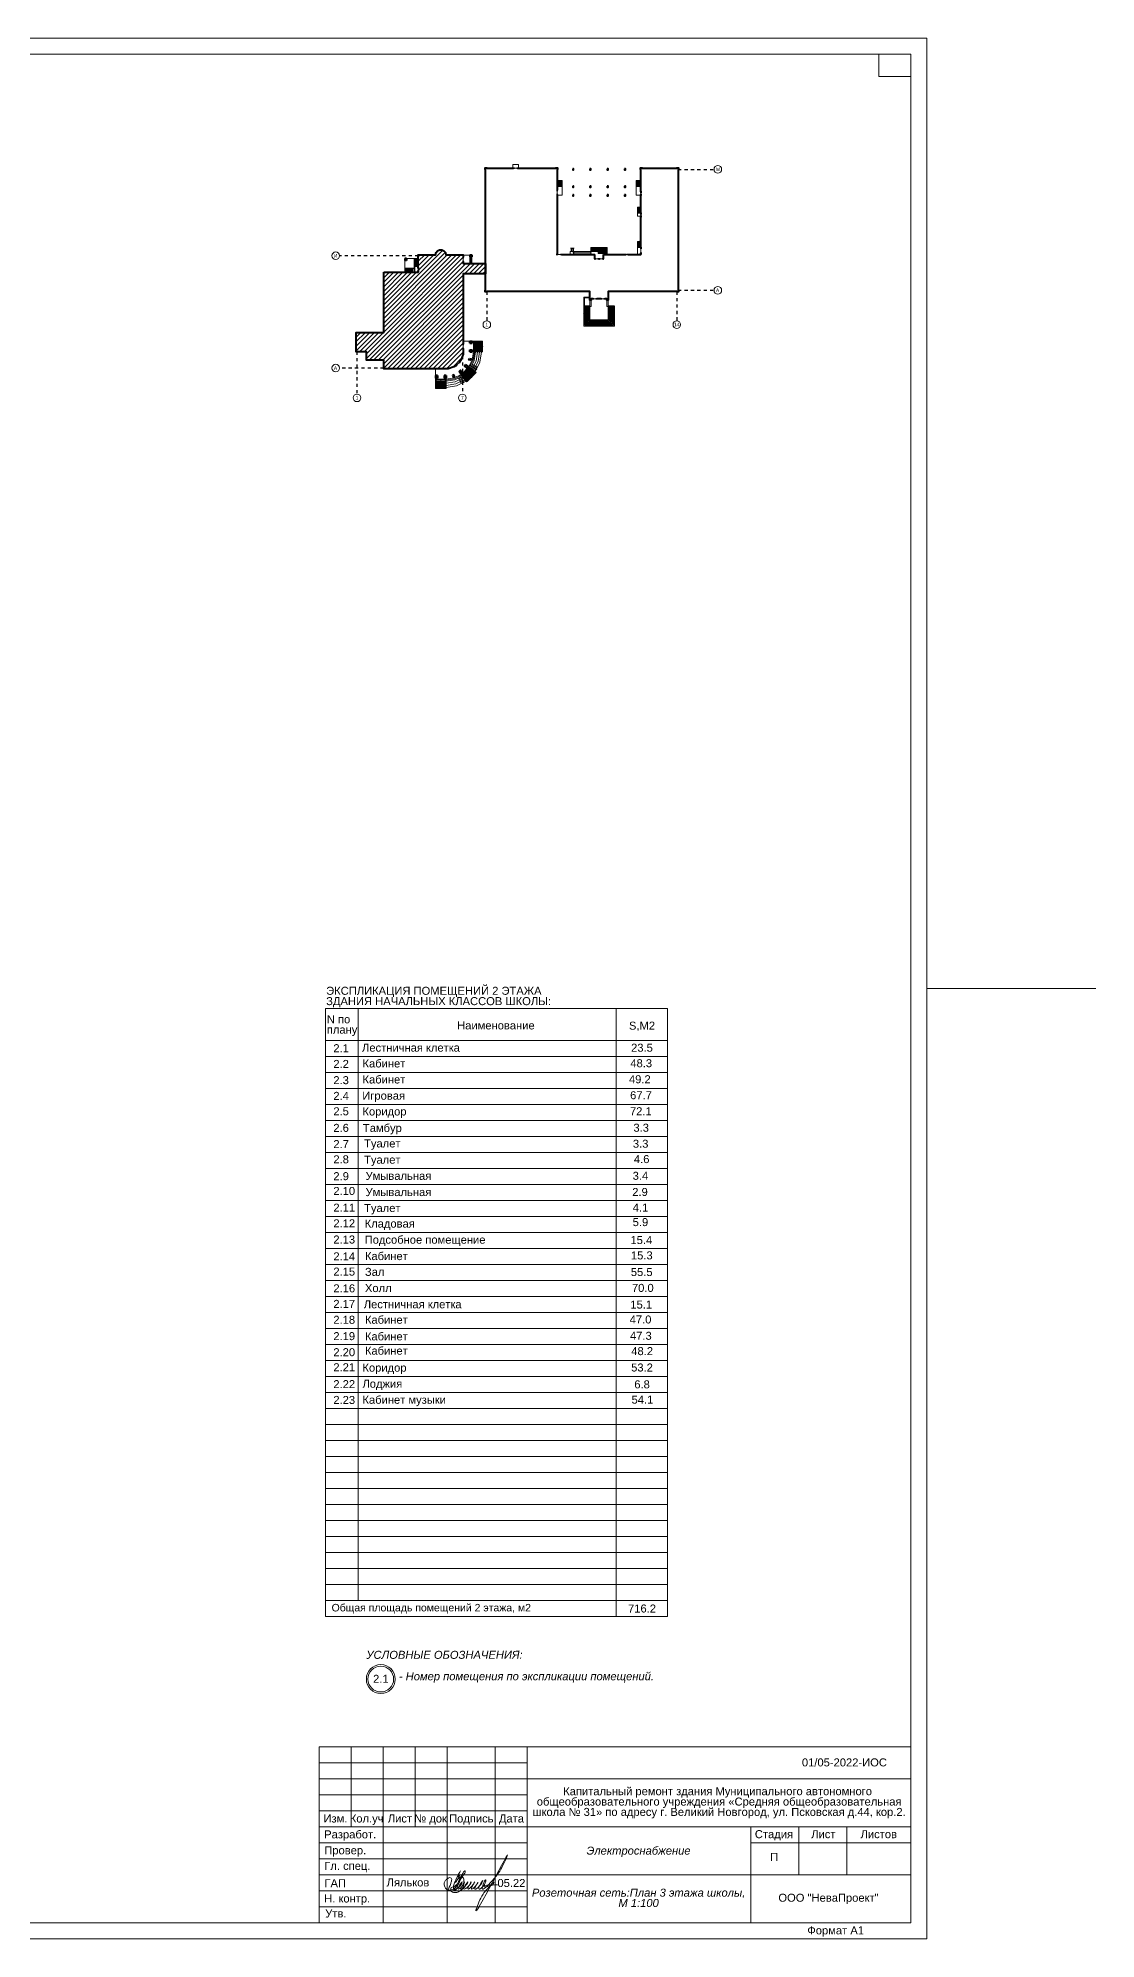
# Model space of a CAD drawing. Header units: metres. Extents: x -306 to 273, y -329 to 512.
# Drawn here: x -149 to -115.9, y 375.2 to 434.6 of the extents above; entities that cross this region are included whole.
import ezdxf
from ezdxf.enums import TextEntityAlignment as Align

# ---------------------------------------------------------------- set-up
doc = ezdxf.new("R2010")
doc.units = ezdxf.units.M
doc.header["$MEASUREMENT"] = 0
doc.linetypes.add('( Dashdot )', pattern=[1.001, 0.5, -0.25, 0.001, -0.25])
doc.linetypes.add('DGN Style 3', pattern=[9.681301, 6.915215, -2.766086])
doc.layers.add('Level 50', color=7, linetype='Continuous', lineweight=0)
doc.layers.add('Level 63', color=7, linetype='Continuous', lineweight=0)
doc.styles.add('Arial', font='ariali.ttf')
doc.styles.add('GOST 2.304', font='cs_gost2304.shx')
doc.styles.add('Style-Arial', font='arial.ttf')

# ---------------------------------------------------------------- blocks, each defined once
blk = doc.blocks.new('*U1662')
at = {"color": 7, "linetype": 'Continuous', "lineweight": 0}
blk.add_line((47.337, 0), (42.05, 0), dxfattribs=at)
at = {"color": 7, "linetype": 'Continuous', "lineweight": 0, "flags": 128}
blk.add_lwpolyline([(42.05, 29.7), (42.05, -29.7), (-42.05, -29.7), (-42.05, 29.7), (42.05, 29.7)], close=True, dxfattribs=at)
at = {"layer": 'Level 50', "color": 7, "linetype": 'Continuous', "lineweight": 13}
for p, q in [((41.55, 29.2), (-40.05, 29.2)), ((40.55, 29.2), (40.55, 28.5)), ((41.55, 29.2), (41.55, -29.2)), ((40.55, 28.5), (41.55, 28.5)), ((41.55, -29.2), (-41.25, -29.2))]:
    blk.add_line(p, q, dxfattribs=at)
at = {"layer": 'Level 63', "color": 7, "linetype": 'Continuous', "lineweight": 13}
for p, q in [((23.05, -23.7), (41.55, -23.7)), ((23.05, -23.7), (23.05, -29.2)), ((24.05, -23.7), (24.05, -26.2)), ((25.05, -23.7), (25.05, -29.2)), ((26.05, -23.7), (26.05, -26.2)), ((27.05, -23.7), (27.05, -29.2)), ((28.55, -23.7), (28.55, -29.2)), ((29.55, -23.7), (29.55, -29.2)), ((29.55, -24.7), (41.55, -24.7)), ((23.05, -25.7), (29.55, -25.7)), ((23.05, -26.2), (29.55, -26.2)), ((29.55, -26.2), (41.55, -26.2)), ((36.55, -26.7), (41.55, -26.7)), ((29.55, -27.7), (41.55, -27.7))]:
    blk.add_line(p, q, dxfattribs=at)
at = {"layer": 'Level 63', "color": 7, "linetype": 'Continuous', "lineweight": 0}
for p, q in [((23.05, -24.2), (29.55, -24.2)), ((23.05, -24.7), (29.55, -24.7)), ((23.05, -25.2), (29.55, -25.2)), ((23.05, -26.7), (29.55, -26.7)), ((23.05, -27.2), (29.55, -27.2)), ((23.05, -27.7), (29.55, -27.7)), ((23.05, -28.2), (29.55, -28.2)), ((23.05, -28.7), (29.55, -28.7))]:
    blk.add_line(p, q, dxfattribs=at)
at = {"layer": 'Level 63', "color": 7, "linetype": 'Continuous', "lineweight": 13, "flags": 128}
for points in [[(36.55, -26.2), (36.55, -29.2)], [(38.05, -26.2), (38.05, -27.7)], [(39.55, -26.2), (39.55, -27.7)]]:
    blk.add_lwpolyline(points, dxfattribs=at)
at = {"layer": 'Level 63', "color": 7, "linetype": 'Continuous', "lineweight": 0, "style": 'Style-Arial'}
for s, p in [('Изм.', (23.557, -25.935)), ('Кол.уч', (24.534, -25.935)), ('Лист', (25.573, -25.935)), ('№ док', (26.532, -25.935)), ('Подпись', (27.806, -25.935)), ('Дата', (29.061, -25.935)), ('Разработ.', (24.019, -26.431)), ('Стадия', (37.268, -26.425)), ('Лист', (38.813, -26.425)), ('Листов', (40.546, -26.425)), ('Провер.', (23.864, -26.929)), ('Гл. спец.', (23.931, -27.416)), ('ГАП', (23.551, -27.957)), ('Н. контр.', (23.925, -28.435)), ('ООО "НеваПроект"', (38.973, -28.411)), ('Утв.', (23.57, -28.902)), ('Формат А1', (39.197, -29.431))]:
    blk.add_text(s, height=0.25, dxfattribs=at).set_placement(p, align=Align.MIDDLE_CENTER)
blk = doc.blocks.new('*U1670')
at = {"color": 7, "linetype": 'Continuous', "lineweight": 13}
for radius in [0.452, 0.402]:
    blk.add_circle((0, 0), radius, dxfattribs=at)
at = {"color": 7, "linetype": 'Continuous', "lineweight": 13, "style": 'Style-Arial'}
blk.add_text('2.1', height=0.25, dxfattribs=at).set_placement((-0.242, 0.133), align=Align.TOP_LEFT)
blk = doc.blocks.new('*U1799')
at = {"color": 7, "linetype": 'Continuous', "lineweight": 0}
for p in [(-0.23, 0.11), (0.23, 0.11)]:
    blk.add_line(p, (0, -0.11), dxfattribs=at)
blk = doc.blocks.new('*U1800')
at = {"color": 7, "linetype": 'Continuous', "lineweight": 0}
for p in [(-0.23, 0.11), (0.23, 0.11)]:
    blk.add_line(p, (0, -0.11), dxfattribs=at)
blk = doc.blocks.new('*U1801')
at = {"color": 7, "linetype": 'Continuous', "lineweight": 0}
for p in [(-0.23, 0.11), (0.23, 0.11)]:
    blk.add_line(p, (0, -0.11), dxfattribs=at)
blk = doc.blocks.new('*U1802')
at = {"color": 7, "linetype": 'Continuous', "lineweight": 0}
for p in [(-0.23, 0.11), (0.23, 0.11)]:
    blk.add_line(p, (0, -0.11), dxfattribs=at)
blk = doc.blocks.new('*U1803')
at = {"color": 7, "linetype": 'Continuous', "lineweight": 0}
for p in [(-0.23, 0.11), (0.23, 0.11)]:
    blk.add_line(p, (0, -0.11), dxfattribs=at)
blk = doc.blocks.new('*U1804')
at = {"color": 7, "linetype": 'Continuous', "lineweight": 0}
for p in [(-0.23, 0.11), (0.23, 0.11)]:
    blk.add_line(p, (0, -0.11), dxfattribs=at)
blk = doc.blocks.new('*U1805')
at = {"color": 7, "linetype": 'Continuous', "lineweight": 0}
for p in [(-0.23, 0.11), (0.23, 0.11)]:
    blk.add_line(p, (0, -0.11), dxfattribs=at)
blk = doc.blocks.new('*U1806')
at = {"color": 7, "linetype": 'Continuous', "lineweight": 0}
for p in [(-0.23, 0.11), (0.23, 0.11)]:
    blk.add_line(p, (0, -0.11), dxfattribs=at)
blk = doc.blocks.new('*U1807')
at = {"color": 7, "linetype": 'Continuous', "lineweight": 0}
for p in [(-0.23, 0.11), (0.23, 0.11)]:
    blk.add_line(p, (0, -0.11), dxfattribs=at)
blk = doc.blocks.new('*U1808')
at = {"color": 7, "linetype": 'Continuous', "lineweight": 0}
for p in [(-0.23, 0.11), (0.23, 0.11)]:
    blk.add_line(p, (0, -0.11), dxfattribs=at)
blk = doc.blocks.new('*U1809')
at = {"color": 7, "linetype": 'Continuous', "lineweight": 0}
for p in [(-0.23, 0.11), (0.23, 0.11)]:
    blk.add_line(p, (0, -0.11), dxfattribs=at)
blk = doc.blocks.new('*U1810')
at = {"color": 7, "linetype": 'Continuous', "lineweight": 0}
for p in [(-0.23, 0.11), (0.23, 0.11)]:
    blk.add_line(p, (0, -0.11), dxfattribs=at)
blk = doc.blocks.new('*U1811')
at = {"color": 7, "linetype": 'Continuous', "lineweight": 0}
for p in [(-0.23, 0.11), (0.23, 0.11)]:
    blk.add_line(p, (0, -0.11), dxfattribs=at)
blk = doc.blocks.new('*U1812')
at = {"color": 7, "linetype": 'Continuous', "lineweight": 0}
for p in [(-0.23, 0.11), (0.23, 0.11)]:
    blk.add_line(p, (0, -0.11), dxfattribs=at)
blk = doc.blocks.new('*U1813')
at = {"color": 7, "linetype": 'Continuous', "lineweight": 0}
for p in [(-0.23, 0.11), (0.23, 0.11)]:
    blk.add_line(p, (0, -0.11), dxfattribs=at)
blk = doc.blocks.new('*U1814')
at = {"color": 7, "linetype": 'Continuous', "lineweight": 0}
for p in [(-0.23, 0.11), (0.23, 0.11)]:
    blk.add_line(p, (0, -0.11), dxfattribs=at)
blk = doc.blocks.new('*U1815')
at = {"color": 7, "linetype": 'Continuous', "lineweight": 0}
for p in [(-0.23, 0.11), (0.23, 0.11)]:
    blk.add_line(p, (0, -0.11), dxfattribs=at)
blk = doc.blocks.new('*U1816')
at = {"color": 7, "linetype": 'Continuous', "lineweight": 0}
for p in [(-0.23, 0.11), (0.23, 0.11)]:
    blk.add_line(p, (0, -0.11), dxfattribs=at)
blk = doc.blocks.new('*U1817')
at = {"color": 7, "linetype": 'Continuous', "lineweight": 40}
for p, q in [((-4.59, 40.2), (-4.59, 39.7)), ((-3.19, 40.2), (-3.19, 39.7)), ((10.31, 32.3), (10.81, 32.3)), ((10.31, 30.8), (10.81, 30.8)), ((39.41, 31.7), (39.91, 31.7)), ((39.41, 30.8), (39.91, 30.8)), ((39.41, 24.2), (39.91, 24.2)), ((39.41, 23.3), (39.91, 23.3)), ((-42.39, 8.5), (-42.39, 7.85)), ((-41.74, 8.5), (-42.39, 8.5)), ((-41.74, 7.85), (-42.39, 7.85)), ((-41.74, 8.5), (-41.74, 7.85)), ((-22.34, 9), (-21.84, 9)), ((-22.34, 7.5), (-21.84, 7.5)), ((-19.79, 9.8), (-19.79, 9.68)), ((-19.79, 9.8), (-19.14, 9.8)), ((-19.79, 9.68), (-19.79, 9.15)), ((-19.79, 9.15), (-19.14, 9.15)), ((-19.14, 9.8), (-19.14, 9.15)), ((10.61, 9.7), (10.61, 10.2)), ((12.01, 9.7), (12.01, 10.2)), ((23.61, 8.45), (23.61, 9.95)), ((23.61, 8.45), (23.71, 8.45)), ((23.71, 8.2), (23.71, 8.7)), ((25.01, 8.2), (25.01, 8.7)), ((25.01, 8.45), (25.21, 8.45)), ((25.21, 8.2), (25.21, 8.7)), ((26.51, 8.2), (26.51, 8.7)), ((26.51, 8.45), (26.61, 8.45)), ((26.61, 8.45), (26.61, 9.95)), ((34.37, 9.7), (34.37, 10.2)), ((35.26, 9.7), (35.26, 10.2)), ((39.41, 12.2), (39.91, 12.2)), ((39.41, 10.35), (39.91, 10.35)), ((-37.94, 5.3), (-37.44, 5.3)), ((-37.94, 4.3), (-37.44, 4.3)), ((23.06, -5.7), (23.06, -5.2)), ((24.36, -5.7), (24.36, -5.2)), ((25.86, -5.7), (25.86, -5.2)), ((27.16, -5.7), (27.16, -5.2)), ((-22.35, -22.75), (-21.85, -22.75)), ((-22.34, -21.25), (-21.84, -21.25)), ((-19.84, -20.18), (-18.94, -20.18)), ((-19.84, -20.83), (-19.84, -20.18)), ((-19.84, -20.83), (-18.94, -20.83)), ((-19.84, -23.18), (-18.94, -23.18)), ((-19.84, -23.83), (-19.84, -23.18)), ((-19.84, -23.83), (-18.94, -23.83)), ((-18.94, -20.83), (-18.94, -20.18)), ((-18.94, -23.83), (-18.94, -23.18)), ((-31.71, -32.05), (-31.71, -32.95)), ((-31.06, -32.05), (-31.71, -32.05)), ((-31.06, -32.95), (-31.71, -32.95)), ((-31.06, -32.05), (-31.06, -32.95)), ((-28.71, -32.05), (-28.71, -32.95)), ((-28.06, -32.05), (-28.71, -32.05)), ((-28.06, -32.95), (-28.71, -32.95)), ((-28.06, -32.05), (-28.06, -32.95)), ((-24.61, -28.34), (-24.26, -28.69)), ((-23.55, -27.28), (-23.2, -27.63))]:
    blk.add_line(p, q, dxfattribs=at)
at = {"color": 7, "linetype": 'Continuous', "lineweight": 0}
for p, q in [((12.26, 35.6), (10.56, 35.6)), ((12.26, 35.3), (10.56, 35.3)), ((12.26, 35), (10.56, 35)), ((12.26, 34.7), (10.56, 34.7)), ((12.26, 34.4), (10.56, 34.4)), ((12.26, 34.1), (10.56, 34.1)), ((12.26, 33.8), (10.56, 33.8)), ((12.26, 33.5), (10.56, 33.5)), ((11.41, 35.6), (11.41, 33.5)), ((12.26, 35.6), (12.26, 33.5)), ((12.26, 30.5), (12.26, 33.5)), ((39.66, 35.6), (37.96, 35.6)), ((37.96, 35.6), (37.96, 33.5)), ((39.66, 35.3), (37.96, 35.3)), ((39.66, 35), (37.96, 35)), ((39.66, 34.7), (37.96, 34.7)), ((39.66, 34.4), (37.96, 34.4)), ((39.66, 34.1), (37.96, 34.1)), ((39.66, 33.8), (37.96, 33.8)), ((37.96, 30.5), (37.96, 33.5)), ((37.96, 33.5), (39.66, 33.5)), ((38.81, 35.6), (38.81, 33.5)), ((10.56, 32.3), (10.56, 30.8)), ((39.66, 31.7), (39.66, 30.8)), ((39.66, 26.35), (38.46, 26.35)), ((38.46, 26.35), (38.46, 23.25)), ((39.66, 26.05), (38.46, 26.05)), ((39.66, 25.75), (38.46, 25.75)), ((39.66, 25.45), (38.46, 25.45)), ((39.66, 25.15), (38.46, 25.15)), ((39.66, 24.85), (38.46, 24.85)), ((39.66, 24.55), (38.46, 24.55)), ((39.66, 24.25), (38.46, 24.25)), ((39.66, 23.25), (38.46, 23.25)), ((39.06, 26.35), (39.06, 24.25)), ((39.66, 24.2), (39.66, 23.3)), ((38.46, 14.45), (38.46, 9.95)), ((39.66, 14.45), (38.46, 14.45)), ((39.66, 14.15), (38.46, 14.15)), ((39.66, 13.85), (38.46, 13.85)), ((39.66, 13.55), (38.46, 13.55)), ((39.66, 13.25), (38.46, 13.25)), ((39.06, 14.45), (39.06, 12.35)), ((-42.39, 7.85), (-42.39, 3.8)), ((-41.74, 8.5), (-39.14, 8.5)), ((-38.89, 8.5), (-37.69, 8.5)), ((-38.89, 8.2), (-37.69, 8.2)), ((-38.89, 7.9), (-37.69, 7.9)), ((-38.89, 7.6), (-37.69, 7.6)), ((-38.89, 7.3), (-37.69, 7.3)), ((-38.89, 7), (-37.69, 7)), ((-38.89, 6.7), (-37.69, 6.7)), ((-38.29, 8.5), (-38.29, 5.8)), ((-22.09, 7.5), (-22.09, 9)), ((-19.74, 9.15), (-19.74, 6.8)), ((-19.14, 7.97), (-19.74, 7.97)), ((-19.44, 9.15), (-19.44, 6.8)), ((-19.14, 9.15), (-19.14, 6.8)), ((10.61, 9.95), (12.01, 9.95)), ((15.81, 10.95), (15.81, 12.18)), ((22.26, 10.5), (16.26, 10.5)), ((22.26, 9.95), (22.26, 12.35)), ((22.26, 12.35), (27.96, 12.35)), ((22.26, 12.05), (27.96, 12.05)), ((22.26, 11.75), (27.96, 11.75)), ((22.26, 11.45), (27.96, 11.45)), ((22.26, 11.15), (27.96, 11.15)), ((23.71, 8.45), (25.01, 8.45)), ((24.81, 10.85), (27.96, 10.85)), ((24.81, 10.55), (27.96, 10.55)), ((24.81, 10.25), (27.96, 10.25)), ((25.21, 8.45), (26.51, 8.45)), ((25.74, 12.35), (25.74, 10.25)), ((27.96, 9.95), (27.96, 12.35)), ((34.37, 9.95), (35.26, 9.95)), ((39.66, 12.95), (38.46, 12.95)), ((39.66, 12.65), (38.46, 12.65)), ((39.66, 12.35), (38.46, 12.35)), ((39.66, 12.2), (39.66, 10.35)), ((-42.39, 5), (-42.39, 3.8)), ((-39.69, 4.4), (-42.39, 4.4)), ((-42.09, 5), (-42.09, 3.8)), ((-41.79, 5), (-41.79, 3.8)), ((-41.49, 5), (-41.49, 3.8)), ((-41.19, 5), (-41.19, 3.8)), ((-40.89, 5), (-40.89, 3.8)), ((-40.59, 5), (-40.59, 3.8)), ((-40.29, 5), (-40.29, 3.8)), ((-39.99, 5), (-39.99, 3.8)), ((-39.69, 5), (-39.69, 3.8)), ((-38.89, 6.4), (-37.69, 6.4)), ((-38.89, 6.1), (-37.69, 6.1)), ((-38.89, 5.8), (-37.69, 5.8)), ((-37.69, 5.3), (-37.69, 4.3)), ((19.82, -4.85), (19.82, -14.9)), ((19.82, -4.85), (21.96, -4.85)), ((20.07, -5.1), (21.96, -5.1)), ((20.07, -5.1), (20.07, -7.85)), ((21.96, -5.95), (21.96, -7.85)), ((22.36, -5.95), (22.36, -8.1)), ((23.06, -5.45), (24.36, -5.45)), ((24.56, -5.45), (25.66, -5.45)), ((25.86, -5.45), (27.16, -5.45)), ((27.86, -5.95), (27.86, -8.1)), ((28.26, -5.95), (28.26, -7.85)), ((19.82, -8.1), (22.36, -8.1)), ((19.82, -10.45), (21.92, -10.45)), ((20.07, -7.85), (21.96, -7.85)), ((21.92, -8.1), (21.92, -12.8)), ((21.92, -12.8), (28.32, -12.8)), ((25.12, -14.9), (25.12, -12.8)), ((27.86, -8.1), (30.42, -8.1)), ((28.26, -7.85), (30.41, -7.85)), ((28.32, -8.1), (28.32, -12.8)), ((30.42, -10.45), (28.32, -10.45)), ((30.42, -7.85), (30.42, -14.9)), ((19.82, -14.9), (30.42, -14.9)), ((-22.1, -22.75), (-22.09, -21.25)), ((-19.84, -20.18), (-22.09, -20.18)), ((-18.49, -20.43), (-18.49, -23.58)), ((-15.34, -22), (-18.49, -22)), ((-18.14, -20.43), (-18.14, -23.58)), ((-17.79, -20.43), (-17.79, -23.58)), ((-17.44, -20.43), (-17.44, -20.18)), ((-17.44, -20.43), (-17.44, -23.58)), ((-17.44, -23.83), (-17.44, -23.58)), ((-17.09, -20.43), (-17.09, -23.58)), ((-16.74, -20.43), (-16.74, -23.58)), ((-16.39, -20.43), (-16.39, -23.58)), ((-16.04, -20.43), (-16.04, -23.58)), ((-15.69, -20.43), (-15.69, -23.58)), ((-15.34, -20.43), (-15.34, -23.58)), ((-31.71, -32.05), (-31.71, -29.8)), ((-24.44, -28.51), (-23.38, -27.45)), ((-23.71, -32.94), (-22.76, -34.81)), ((-21.93, -34.41), (-23.4, -32.01)), ((-22.57, -31.56), (-20.33, -29.32)), ((-22.36, -31.85), (-20.04, -29.53)), ((-22.15, -32.14), (-19.75, -29.74)), ((-21.93, -32.44), (-22.13, -32.59)), ((-21.94, -32.42), (-19.47, -29.95)), ((-21.73, -32.71), (-19.18, -30.15)), ((-21.53, -33), (-18.89, -30.36)), ((-19.22, -32.67), (-21.45, -30.44)), ((-21.32, -33.28), (-18.61, -30.57)), ((-21.11, -33.57), (-18.32, -30.78)), ((-20.9, -33.86), (-18.03, -30.99)), ((-20.69, -34.14), (-17.75, -31.2)), ((-17.48, -29.96), (-19.88, -28.49)), ((-19.44, -29.96), (-19.3, -29.76)), ((-18.95, -28.18), (-17.08, -29.13)), ((-31.46, -34.45), (-31.71, -34.45)), ((-31.46, -33.4), (-28.31, -33.4)), ((-31.46, -33.75), (-28.31, -33.75)), ((-31.46, -34.1), (-28.31, -34.1)), ((-31.46, -34.45), (-28.31, -34.45)), ((-31.46, -34.8), (-28.31, -34.8)), ((-31.46, -35.15), (-28.31, -35.15)), ((-31.46, -35.5), (-28.31, -35.5)), ((-31.46, -35.85), (-28.31, -35.85)), ((-31.46, -36.2), (-28.31, -36.2)), ((-31.46, -36.55), (-28.31, -36.55)), ((-29.89, -36.55), (-29.89, -33.4)), ((-28.06, -34.45), (-28.31, -34.45))]:
    blk.add_line(p, q, dxfattribs=at)
at = {"color": 1, "linetype": '( Dashdot )', "ltscale": 0.09}
for p, q in [((52.56, 39.5), (65.05, 39.5)), ((-37.69, 9.5), (-65.05, 9.5)), ((-13.88, -2.95), (-13.88, -13.1)), ((52.12, -2.95), (52.12, -13.1)), ((52.56, -2.5), (65.05, -2.5)), ((-58.99, -23.8), (-58.99, -38.51)), ((-22.39, -25.32), (-22.39, -38.51)), ((-49.69, -29.5), (-65.05, -29.5))]:
    blk.add_line(p, q, dxfattribs=at)
at = {"color": 7, "linetype": 'Continuous', "lineweight": 40, "flags": 128}
for points in [[(23.06, -5.45), (22.36, -5.45), (22.36, -5.95), (21.96, -5.95), (21.96, -2.95), (-13.89, -2.95), (-13.89, -3.05), (-14.44, -3.05), (-14.44, -2.5), (-14.34, -2.5), (-14.34, 39.5), (-14.44, 39.5), (-14.44, 40.05), (-13.89, 40.05), (-13.89, 39.95), (-4.59, 39.95)], [(-3.19, 39.95), (10.11, 39.95), (10.11, 40.05), (10.66, 40.05), (10.66, 39.5), (10.56, 39.5), (10.56, 32.3)], [(39.66, 31.7), (39.66, 39.5), (39.56, 39.5), (39.56, 40.05), (40.11, 40.05), (40.11, 39.95), (52.11, 39.95), (52.11, 40.05), (52.66, 40.05), (52.66, 39.5), (52.56, 39.5), (52.56, -2.5), (52.66, -2.5), (52.66, -3.05), (52.11, -3.05), (52.11, -2.95), (28.26, -2.95), (28.26, -5.95), (27.86, -5.95), (27.86, -5.45), (27.16, -5.45)], [(10.56, 30.8), (10.56, 9.95), (10.61, 9.95)], [(39.66, 24.2), (39.66, 30.8)], [(39.66, 12.2), (39.66, 23.3)], [(-37.69, 5.3), (-37.69, 9.8), (-31.69, 9.8), (-31.51, 10.58), (-31.01, 11.21), (-30.29, 11.55), (-29.49, 11.55), (-28.77, 11.21), (-28.27, 10.58), (-28.09, 9.8), (-22.09, 9.8), (-22.09, 9)], [(-22.09, 7.5), (-22.09, 6.8), (-14.39, 6.8), (-14.39, 3.2), (-22.09, 3.2), (-22.09, -20.18), (-22.09, -21.25)], [(12.01, 9.95), (23.61, 9.95)], [(26.61, 9.95), (34.37, 9.95)], [(35.26, 9.95), (39.66, 9.95), (39.66, 10.35)], [(-24.44, -28.51), (-25.38, -29.12), (-27.28, -29.73), (-28.19, -29.8), (-49.69, -29.8), (-49.69, -26.8), (-55.69, -26.8), (-55.69, -23.8), (-59.29, -23.8), (-59.29, -17.2), (-49.69, -17.2), (-49.69, 3.8)], [(-49.69, 3.8), (-37.69, 3.8), (-37.69, 4.3)], [(25.86, -5.45), (24.36, -5.45)], [(-22.1, -22.75), (-22.1, -24.16), (-22.15, -24.61), (-22.77, -26.51), (-23.38, -27.45)]]:
    blk.add_lwpolyline(points, dxfattribs=at)
at = {"color": 7, "linetype": 'Continuous', "lineweight": 0, "flags": 128}
for points in [[(-4.89, 39.95), (-2.89, 39.95), (-2.89, 41.15), (-4.89, 41.15), (-4.89, 39.95)], [(-38.89, 3.8), (-38.89, 8.5), (-39.14, 8.5), (-39.14, 3.8), (-38.89, 3.8)], [(16.26, 10.95), (16.26, 10.05), (15.06, 10.05), (15.06, 10.95), (16.26, 10.95)], [(22.26, 10.95), (22.26, 10.05), (16.26, 10.05), (16.26, 10.95), (22.26, 10.95)], [(-18.94, -20.18), (-15.34, -20.18), (-15.34, -20.43), (-18.94, -20.43), (-18.94, -20.18)], [(-18.94, -23.58), (-15.34, -23.58), (-15.34, -23.83), (-18.94, -23.83), (-18.94, -23.58)], [(-31.71, -32.95), (-31.71, -36.55), (-31.46, -36.55), (-31.46, -32.95), (-31.71, -32.95)], [(-28.31, -32.95), (-28.31, -36.55), (-28.06, -36.55), (-28.06, -32.95), (-28.31, -32.95)], [(-23.01, -31.38), (-20.9, -34.29), (-20.69, -34.14), (-22.81, -31.23), (-23.01, -31.38)], [(-20.51, -28.88), (-17.6, -30.99), (-17.75, -31.2), (-20.66, -29.08), (-20.51, -28.88)]]:
    blk.add_lwpolyline(points, close=True, dxfattribs=at)
at = {"color": 7, "linetype": 'Continuous', "lineweight": 40, "flags": 128}
for points in [[(15.96, 39.65), (15.96, 39.35), (16.26, 39.35), (16.26, 39.65), (15.96, 39.65)], [(21.96, 39.65), (21.96, 39.35), (22.26, 39.35), (22.26, 39.65), (21.96, 39.65)], [(27.96, 39.65), (27.96, 39.35), (28.26, 39.35), (28.26, 39.65), (27.96, 39.65)], [(33.96, 39.65), (33.96, 39.35), (34.26, 39.35), (34.26, 39.65), (33.96, 39.65)], [(15.96, 33.65), (15.96, 33.35), (16.26, 33.35), (16.26, 33.65), (15.96, 33.65)], [(21.96, 33.65), (21.96, 33.35), (22.26, 33.35), (22.26, 33.65), (21.96, 33.65)], [(27.96, 33.65), (27.96, 33.35), (28.26, 33.35), (28.26, 33.65), (27.96, 33.65)], [(33.96, 33.65), (33.96, 33.35), (34.26, 33.35), (34.26, 33.65), (33.96, 33.65)], [(15.96, 30.65), (15.96, 30.35), (16.26, 30.35), (16.26, 30.65), (15.96, 30.65)], [(21.96, 30.65), (21.96, 30.35), (22.26, 30.35), (22.26, 30.65), (21.96, 30.65)], [(27.96, 30.65), (27.96, 30.35), (28.26, 30.35), (28.26, 30.65), (27.96, 30.65)], [(33.96, 30.65), (33.96, 30.35), (34.26, 30.35), (34.26, 30.65), (33.96, 30.65)], [(-19.93, -26.12), (-19.31, -26.32), (-19.47, -26.8), (-20.08, -26.6), (-19.93, -26.12)], [(-25.77, -31.96), (-25.57, -32.58), (-25.09, -32.42), (-25.29, -31.8), (-25.77, -31.96)], [(-23.54, -30.65), (-23.01, -30.27), (-22.49, -31), (-23.01, -31.38), (-23.54, -30.65)], [(-21.24, -28.35), (-21.62, -28.87), (-20.89, -29.4), (-20.51, -28.88), (-21.24, -28.35)]]:
    blk.add_lwpolyline(points, close=True, dxfattribs=at)
at = {"color": 7, "linetype": 'Continuous', "lineweight": 0, "flags": 128}
for points in [[(10.56, 30.5), (12.26, 30.5)], [(39.66, 30.5), (37.96, 30.5)], [(-22.09, 9.68), (-19.79, 9.68)], [(15.22, 12.18), (15.81, 12.18), (15.83, 12.06), (15.87, 12.3), (15.89, 12.18), (16.43, 12.18)], [(16.26, 12.18), (16.26, 10.95), (15.36, 10.95), (15.36, 12.18)], [(22.26, 10.95), (24.81, 10.95), (24.81, 10.25)], [(-39.14, 5), (-42.39, 5), (-42.39, 5.25), (-39.14, 5.25)], [(20.12, -8.1), (20.12, -14.6), (30.12, -14.6), (30.12, -8.1)], [(20.42, -8.1), (20.42, -14.3), (29.82, -14.3), (29.82, -8.1)], [(20.72, -8.1), (20.72, -14), (29.52, -14), (29.52, -8.1)], [(21.02, -8.1), (21.02, -13.7), (29.22, -13.7), (29.22, -8.1)], [(21.32, -8.1), (21.32, -13.4), (28.92, -13.4), (28.92, -8.1)], [(21.62, -8.1), (21.62, -13.1), (28.62, -13.1), (28.62, -8.1)], [(-18.53, -23.83), (-18.97, -26.62), (-20.19, -29.11)], [(-18.17, -23.83), (-18.63, -26.73), (-19.9, -29.32)], [(-17.82, -23.83), (-18.29, -26.83), (-19.61, -29.53)], [(-17.11, -23.83), (-17.62, -27.05), (-19.04, -29.95)], [(-16.4, -23.83), (-16.94, -27.26), (-18.46, -30.37)], [(-15.69, -23.83), (-16.27, -27.47), (-17.89, -30.78)], [(-28.06, -33.36), (-25.27, -32.92), (-22.78, -31.7)], [(-28.06, -33.72), (-25.16, -33.26), (-22.57, -31.99)], [(-28.06, -34.07), (-25.05, -33.6), (-22.36, -32.28)], [(-28.06, -34.78), (-24.84, -34.27), (-21.94, -32.85)], [(-23.55, -33.25), (-22.15, -32.57)], [(-18.64, -28.34), (-19.32, -29.74)], [(-18.01, -28.66), (-18.75, -30.16)], [(-17.39, -28.97), (-18.17, -30.58)], [(-28.06, -35.49), (-24.63, -34.95), (-21.52, -33.43)], [(-28.06, -36.2), (-24.42, -35.62), (-21.1, -34)], [(-23.23, -33.87), (-21.73, -33.14)], [(-22.92, -34.5), (-21.31, -33.71)]]:
    blk.add_lwpolyline(points, dxfattribs=at)
at = {"color": 7, "linetype": 'Continuous', "lineweight": 13}
for centre in [(66.37, 39.5), (-66.37, 9.5), (66.37, -2.5), (-13.88, -14.42), (52.12, -14.42), (-66.37, -29.5), (-58.99, -39.83), (-22.39, -39.83)]:
    blk.add_circle(centre, 1.32, dxfattribs=at)
at = {"color": 7, "linetype": 'Continuous', "lineweight": 0}
for centre in [(11.41, 35.6), (38.81, 35.6), (39.06, 26.35), (39.06, 14.45), (-38.29, 8.5), (-19.14, 7.97), (15.81, 10.95), (22.26, 10.5), (25.74, 12.35), (-39.69, 4.4), (19.82, -10.45), (30.42, -10.45), (25.12, -14.9), (-15.34, -22), (-19.22, -32.67), (-17.48, -29.96), (-29.89, -36.55), (-21.93, -34.41)]:
    blk.add_circle(centre, 0.0733, dxfattribs=at)
at = {"color": 7, "linetype": 'Continuous', "lineweight": 0, "extrusion": (0, 0, -1)}
for name, p in [('*U1799', (-11.41, 33.61)), ('*U1805', (-38.81, 33.61)), ('*U1804', (-39.06, 24.36)), ('*U1802', (-25.74, 10.36)), ('*U1803', (-39.06, 12.46))]:
    blk.add_blockref(name, p, dxfattribs=at)
at = {"color": 7, "linetype": 'Continuous', "lineweight": 0}
for name, p, rotation in [('*U1811', (-19.62, 7.97), 270), ('*U1809', (-42.27, 4.4), 270), ('*U1806', (25.12, -12.92), 180), ('*U1807', (28.43, -10.45), 270), ('*U1813', (-23.34, -32.1), 211.4246367376645), ('*U1814', (-21.37, -30.52), 225.0000000000007), ('*U1812', (-29.89, -33.52), 180.0000000000003)]:
    blk.add_blockref(name, p, dxfattribs=dict(at, rotation=rotation))
at = {"color": 7, "linetype": 'Continuous', "lineweight": 0, "extrusion": (0, 0, -1)}
for name, p, rotation in [('*U1801', (-15.81, 12.07), 180), ('*U1800', (-16.38, 10.5), 90.00000000000001), ('*U1808', (-21.8, -10.45), 270), ('*U1816', (18.37, -22), 89.9999999999988), ('*U1815', (19.78, -28.55), 121.424636737663)]:
    blk.add_blockref(name, p, dxfattribs=dict(at, rotation=rotation))
at = {"color": 7, "linetype": 'Continuous', "lineweight": 0}
blk.add_blockref('*U1810', (-38.29, 5.91), dxfattribs=at)
at = {"color": 7, "linetype": 'Continuous', "lineweight": 30, "style": 'Style-Arial'}
for s, p in [('М', (65.7, 40.14)), ('И', (-67.04, 10.14)), ('А', (65.7, -1.86)), ('1', (-14.38, -13.78)), ('14', (51.07, -13.78)), ('А', (-67.04, -28.86)), ('1', (-59.48, -39.18)), ('7', (-22.88, -39.18))]:
    blk.add_text(s, height=1.25, dxfattribs=at).set_placement(p, align=Align.TOP_LEFT)

msp = doc.modelspace()

# ---------------------------------------------------------------- hatches: boundary and pattern name
at = {"linetype": 'Continuous', "lineweight": 0}
h = msp.add_hatch(dxfattribs=at)
h.set_pattern_fill('HATCH', color=204, style=0, pattern_type=2)
h.set_pattern_definition([(45, (-137.07005, 425.33369), (-0.0707107, 0.0707107), [])])
h.paths.add_polyline_path([(-138.71340682, 424.74927598), (-138.71340682, 424.47927598), (-138.17340682, 424.47927598), (-138.17340682, 424.23627598), (-138.17340682, 424.20927598), (-136.55565682, 424.20927598), (-136.23840682, 424.20927598), (-136.15660962, 424.21540379), (-135.98542325, 424.27103855), (-135.90088028, 424.32529003), (-135.80542086, 424.42074944), (-135.75116938, 424.50529242), (-135.71640682, 424.61225572), (-135.69553462, 424.67647879), (-135.69094091, 424.71726278), (-135.69039918, 424.84377598), (-135.6898211, 424.97877598), (-135.68940682, 425.07552598), (-135.68940682, 427.17927598), (-134.99640682, 427.17927598), (-134.99640682, 427.50327598), (-135.42390682, 427.50327598), (-135.45090682, 427.50327598), (-135.47790682, 427.50327598), (-135.68940682, 427.50327598), (-135.68940682, 427.56627598), (-135.68940682, 427.70127598), (-135.68940682, 427.76247598), (-135.68940682, 427.77327598), (-136.22940682, 427.77327598), (-136.24555771, 427.84378866), (-136.29051793, 427.90002547), (-136.35540682, 427.93122534), (-136.42740682, 427.93122534), (-136.49229571, 427.90002547), (-136.53725593, 427.84378866), (-136.55340682, 427.77327598), (-137.09340682, 427.77327598), (-137.09340682, 427.74627598), (-137.09340682, 427.65627598), (-137.09340682, 427.62927598), (-137.09340682, 427.60227598), (-137.09340682, 427.57527598), (-137.09340682, 427.54827598), (-137.09340682, 427.52127598), (-137.09340682, 427.49427598), (-137.09340682, 427.46727598), (-137.09340682, 427.44027598), (-137.09340682, 427.41327598), (-137.09340682, 427.36827598), (-137.09340682, 427.27827598), (-137.09340682, 427.23327598), (-137.20140682, 427.23327598), (-137.22390682, 427.23327598), (-137.27340682, 427.23327598), (-137.30040682, 427.23327598), (-137.32740682, 427.23327598), (-137.35440682, 427.23327598), (-137.38140682, 427.23327598), (-137.40840682, 427.23327598), (-137.43540682, 427.23327598), (-137.46240682, 427.23327598), (-137.48940682, 427.23327598), (-137.51640682, 427.23327598), (-138.17340682, 427.23327598), (-138.17340682, 425.34327598), (-139.03740682, 425.34327598), (-139.03740682, 424.74927598), (-139.01040682, 424.74927598)])

# ---------------------------------------------------------------- linework, layer by layer
at = {"color": 7, "linetype": 'Continuous', "lineweight": 13}
for p, q in [((-139.99137611, 404.22408622), (-129.30547087, 404.22408622)), ((-139.99137611, 404.22408622), (-139.99137611, 385.22408622)), ((-138.97791108, 404.22408622), (-138.97791108, 403.22408622)), ((-130.90445452, 404.22408622), (-130.90445452, 403.22408622)), ((-129.30547087, 404.22408622), (-129.30547087, 385.22408622)), ((-139.99137611, 403.22408622), (-129.30547087, 403.22408622)), ((-138.97791108, 403.22408622), (-138.97791108, 385.72408622)), ((-130.90445452, 403.22408622), (-130.90445452, 385.22408622)), ((-139.99137611, 385.72408622), (-129.30547087, 385.72408622)), ((-139.99137611, 385.22408622), (-129.30547087, 385.22408622))]:
    msp.add_line(p, q, dxfattribs=at)
at = {"color": 7, "linetype": 'Continuous', "lineweight": 0}
for p, q in [((-139.99137611, 402.72408622), (-129.30547087, 402.72408622)), ((-139.99137611, 402.22408622), (-129.30547087, 402.22408622)), ((-139.99137611, 401.72408622), (-129.30547087, 401.72408622)), ((-139.99137611, 401.22408622), (-129.30547087, 401.22408622)), ((-139.99137611, 400.72408622), (-129.30547087, 400.72408622)), ((-139.99137611, 400.22408622), (-129.30547087, 400.22408622)), ((-139.99137611, 399.72408622), (-129.30547087, 399.72408622)), ((-139.99137611, 399.22408622), (-129.30547087, 399.22408622)), ((-139.99137611, 398.72408622), (-129.30547087, 398.72408622)), ((-139.99137611, 398.22408622), (-129.30547087, 398.22408622)), ((-139.99137611, 397.72408622), (-129.30547087, 397.72408622)), ((-139.99137611, 397.22408622), (-129.30547087, 397.22408622)), ((-139.99137611, 396.72408622), (-129.30547087, 396.72408622)), ((-139.99137611, 396.22408622), (-129.30547087, 396.22408622)), ((-139.99137611, 395.72408622), (-129.30547087, 395.72408622)), ((-139.99137611, 395.22408622), (-129.30547087, 395.22408622)), ((-139.99137611, 394.72408622), (-129.30547087, 394.72408622)), ((-139.99137611, 394.22408622), (-129.30547087, 394.22408622)), ((-139.99137611, 393.72408622), (-129.30547087, 393.72408622)), ((-139.99137611, 393.22408622), (-129.30547087, 393.22408622)), ((-139.99137611, 392.72408622), (-129.30547087, 392.72408622)), ((-139.99137611, 392.22408622), (-129.30547087, 392.22408622)), ((-139.99137611, 391.72408622), (-129.30547087, 391.72408622)), ((-139.99137611, 391.22408622), (-129.30547087, 391.22408622)), ((-139.99137611, 390.72408622), (-129.30547087, 390.72408622)), ((-139.99137611, 390.22408622), (-129.30547087, 390.22408622)), ((-139.99137611, 389.72408622), (-129.30547087, 389.72408622)), ((-139.99137611, 389.22408622), (-129.30547087, 389.22408622)), ((-139.99137611, 388.72408622), (-129.30547087, 388.72408622)), ((-139.99137611, 388.22408622), (-129.30547087, 388.22408622)), ((-139.99137611, 388.22408622), (-129.30547087, 388.22408622)), ((-139.99137611, 387.72408622), (-129.30547087, 387.72408622)), ((-139.99137611, 387.22408622), (-129.30547087, 387.22408622)), ((-139.99137611, 386.72408622), (-129.30547087, 386.72408622)), ((-139.99137611, 386.22408622), (-129.30547087, 386.22408622)), ((-139.99137611, 386.22408622), (-129.30547087, 386.22408622))]:
    msp.add_line(p, q, dxfattribs=at)
at = {"color": 204, "linetype": 'Continuous', "lineweight": 0, "flags": 128}
msp.add_lwpolyline([(-138.71340682, 424.74927598), (-138.71340682, 424.47927598), (-138.17340682, 424.47927598), (-138.17340682, 424.23627598), (-138.17340682, 424.20927598), (-136.55565682, 424.20927598), (-136.23840682, 424.20927598), (-136.15660962, 424.21540379), (-135.98542325, 424.27103855), (-135.90088028, 424.32529003), (-135.80542086, 424.42074944), (-135.75116938, 424.50529242), (-135.71640682, 424.61225572), (-135.69553462, 424.67647879), (-135.69094091, 424.71726278), (-135.69039918, 424.84377598), (-135.6898211, 424.97877598), (-135.68940682, 425.07552598), (-135.68940682, 427.17927598), (-134.99640682, 427.17927598), (-134.99640682, 427.50327598), (-135.42390682, 427.50327598), (-135.45090682, 427.50327598), (-135.47790682, 427.50327598), (-135.68940682, 427.50327598), (-135.68940682, 427.56627598), (-135.68940682, 427.70127598), (-135.68940682, 427.76247598), (-135.68940682, 427.77327598), (-136.22940682, 427.77327598), (-136.24555771, 427.84378866), (-136.29051793, 427.90002547), (-136.35540682, 427.93122534), (-136.42740682, 427.93122534), (-136.49229571, 427.90002547), (-136.53725593, 427.84378866), (-136.55340682, 427.77327598), (-137.09340682, 427.77327598), (-137.09340682, 427.74627598), (-137.09340682, 427.65627598), (-137.09340682, 427.62927598), (-137.09340682, 427.60227598), (-137.09340682, 427.57527598), (-137.09340682, 427.54827598), (-137.09340682, 427.52127598), (-137.09340682, 427.49427598), (-137.09340682, 427.46727598), (-137.09340682, 427.44027598), (-137.09340682, 427.41327598), (-137.09340682, 427.36827598), (-137.09340682, 427.27827598), (-137.09340682, 427.23327598), (-137.20140682, 427.23327598), (-137.22390682, 427.23327598), (-137.27340682, 427.23327598), (-137.30040682, 427.23327598), (-137.32740682, 427.23327598), (-137.35440682, 427.23327598), (-137.38140682, 427.23327598), (-137.40840682, 427.23327598), (-137.43540682, 427.23327598), (-137.46240682, 427.23327598), (-137.48940682, 427.23327598), (-137.51640682, 427.23327598), (-138.17340682, 427.23327598), (-138.17340682, 425.34327598), (-139.03740682, 425.34327598), (-139.03740682, 424.74927598), (-139.01040682, 424.74927598), (-138.71340682, 424.74927598)], close=True, dxfattribs=at)
at = {"color": 5, "linetype": 'Continuous', "lineweight": 0}
msp.add_spline([(-136.18140271, 376.64955703), (-136.0787373, 376.88437485), (-136.05355395, 376.97836041), (-136.05355395, 377.03156432), (-136.08478128, 377.06279166), (-136.13406155, 377.06279166), (-136.21140782, 377.01813577), (-136.26616034, 376.94834745), (-136.28061201, 376.90795911), (-136.28061201, 376.83934251), (-136.26356452, 376.77572041), (-136.22072764, 376.71502276), (-136.17146568, 376.68658135), (-136.10470307, 376.67543823), (-136.03665091, 376.69367275), (-135.9781748, 376.72026888), (-135.93806776, 376.75126866), (-135.86670398, 376.87487434), (-135.80051007, 377.01093785), (-135.7467846, 377.12136562), (-135.69055517, 377.21875786), (-135.6533417, 377.27091877), (-135.63597764, 377.27557146), (-135.62928415, 377.25059102), (-135.6402962, 377.20949352), (-135.67276903, 377.16465331), (-135.86399602, 376.7962227), (-135.92476402, 376.69096943), (-135.97027833, 376.66469173), (-135.98245173, 376.68577668), (-135.98810505, 376.70687517), (-135.99559717, 376.78234585), (-135.96247352, 376.90596499), (-135.86763144, 377.11265808), (-135.76936928, 377.28285313), (-135.86642299, 377.08554031), (-135.80328057, 377.14113342), (-135.93205279, 376.91809339), (-135.83130242, 377.04861755), (-135.75713141, 377.0914402), (-135.70088556, 377.07636917), (-135.67408695, 377.01624062), (-135.66617659, 376.91932012), (-135.73695571, 376.69650013), (-135.82472294, 376.63221135), (-135.88928194, 376.60527808), (-135.98848692, 376.60152597), (-136.05726541, 376.63068707), (-136.06978027, 376.65236346), (-136.07733657, 376.70297807), (-136.06356867, 376.75436056), (-135.98785317, 376.78194484), (-135.8349508, 376.91891821), (-135.95044461, 376.69168973), (-135.89098637, 376.72601796), (-135.73674904, 376.88025529), (-135.72462998, 376.92548423), (-135.84979731, 376.70868806), (-135.71683197, 376.80967361), (-135.64847479, 376.93258334), (-135.76582952, 376.6995555), (-135.60396246, 376.82715277), (-135.54550475, 376.93258334), (-135.66871074, 376.71500547), (-135.50259985, 376.82101238), (-135.43612159, 376.93258334), (-135.54591539, 376.71273246), (-135.37604277, 376.84922729), (-135.32853166, 376.93258334), (-135.43014818, 376.71593262), (-135.23255665, 376.90797407), (-135.22768644, 376.92018979), (-135.32615468, 376.72788137), (-135.08199618, 376.95484225), (-135.07933096, 376.96478898), (-135.20341476, 376.72432752), (-134.98434441, 376.95493434), (-134.98434441, 376.98387941), (-135.0935533, 376.7360425), (-134.79329847, 376.96089904), (-134.44923969, 377.45397627), (-134.3142847, 377.74449663), (-135.29178468, 376.05141701), (-135.10867212, 376.48339764), (-134.88393702, 376.77398949), (-134.73079497, 376.92713154), (-134.78641244, 376.83079926), (-135.05647773, 376.79842947), (-134.61377858, 376.84099343)], degree=3, dxfattribs=at)

# ---------------------------------------------------------------- block references
at = {"color": 7, "linetype": 'Continuous', "lineweight": 0, "xscale": 0.09000000000000001, "yscale": 0.09000000000000001, "zscale": 0.09000000000000001}
msp.add_blockref('*U1817', (-133.70166519, 426.89148267), dxfattribs=at)
at = {"color": 7, "linetype": 'Continuous', "lineweight": 13}
msp.add_blockref('*U1670', (-138.26587999, 383.27125034), dxfattribs=at)
at = {"layer": 'Level 50', "color": 7, "linetype": 'Continuous', "lineweight": 13}
msp.add_blockref('*U1662', (-163.24194546, 404.85030608), dxfattribs=at)

# ---------------------------------------------------------------- texts
at = {"color": 7, "linetype": 'Continuous', "lineweight": 0, "style": 'Style-Arial'}
for s, p in [('2.1', (-139.74934948, 403.10957777)), ('Лестничная клетка', (-138.85300056, 403.12705378)), ('2.2', (-139.74934948, 402.6181065)), ('2.3', (-139.74934948, 402.11127674)), ('2.4', (-139.74934948, 401.61980547)), ('2.5', (-139.74934948, 401.13857317)), ('2.6', (-139.74934948, 400.62054453)), ('2.7', (-139.74934948, 400.11371478)), ('2.8', (-139.74934948, 399.63760198)), ('2.9', (-139.74934948, 399.11120845)), ('2.10', (-139.74934948, 398.64899142)), ('2.11', (-139.74934948, 398.12625467)), ('2.12', (-139.74934948, 397.63780024)), ('2.13', (-139.74934948, 397.13170184)), ('2.14', (-139.74934948, 396.60512547)), ('2.15', (-139.74934948, 396.12873842)), ('2.16', (-139.74934948, 395.60655018)), ('2.17', (-139.74934948, 395.1201984)), ('Лестничная клетка', (-138.7990572, 395.10846142)), ('2.18', (-139.74934948, 394.62360763)), ('2.19', (-139.74934948, 394.11261829)), ('2.20', (-139.74934948, 393.61090803)), ('2.21', (-139.74934948, 393.13991472)), ('2.22', (-139.74934948, 392.612607)), ('2.23', (-139.74934948, 392.11857598)), ('01/05-2022-ИОС', (-125.09973826, 380.79264913))]:
    msp.add_text(s, height=0.25, dxfattribs=at).set_placement(p, align=Align.TOP_LEFT)
at = {"color": 7, "linetype": 'Continuous', "lineweight": 13, "style": 'Style-Arial'}
for s, p in [('23.5', (-130.44012357, 403.12511993)), ('49.2', (-130.50703543, 402.13982201)), ('48.3', (-130.46386641, 402.64026179)), ('67.7', (-130.47055707, 401.64003163)), ('72.1', (-130.47582565, 401.14053718)), ('3.3', (-130.36754145, 400.62457588)), ('3.3', (-130.38475006, 400.12508143)), ('4.6', (-130.35266532, 399.64477837)), ('2.9', (-130.40431156, 398.6175735)), ('3.4', (-130.39119982, 399.12283559)), ('4.1', (-130.38866188, 398.12985096)), ('5.9', (-130.39106595, 397.67577619)), ('15.4', (-130.45961526, 397.11443653)), ('15.3', (-130.44534746, 396.63574373)), ('55.5', (-130.44892441, 396.11548649)), ('70.0', (-130.41402804, 395.62022515)), ('15.1', (-130.46362743, 395.09924057)), ('47.0', (-130.48492385, 394.63296249)), ('47.3', (-130.47545385, 394.12392529)), ('48.2', (-130.43498625, 393.6442851)), ('53.2', (-130.43827946, 393.13241567)), ('54.1', (-130.4264737, 392.12774136)), ('6.8', (-130.34006983, 392.60517195)), ('716.2', (-130.53583072, 385.60134158))]:
    msp.add_text(s, height=0.25, dxfattribs=at).set_placement(p, align=Align.TOP_LEFT)
at = {"color": 7, "lineweight": 13, "style": 'Style-Arial'}
for s, p in [('Кабинет', (-138.83817023, 402.63340158)), ('Кабинет', (-138.83817023, 402.13315403)), ('Игровая', (-138.84451785, 401.62658107)), ('Коридор', (-138.84013806, 401.13223008)), ('Тамбур', (-138.82558484, 400.61735541)), ('Туалет', (-138.78839391, 400.13420331)), ('Туалет', (-138.78839391, 399.62737355)), ('Умывальная', (-138.7420944, 399.12102442)), ('Умывальная', (-138.7420944, 398.61419467)), ('Туалет', (-138.78839391, 398.1158434)), ('Кладовая', (-138.77072104, 397.62943203)), ('Подсобное помещение', (-138.77072104, 397.12625906)), ('Кабинет', (-138.76204443, 396.61411362)), ('Холл', (-138.76204443, 395.61473123)), ('Зал', (-138.76204443, 396.12136247)), ('Кабинет', (-138.76204443, 394.62488458)), ('Кабинет', (-138.76204443, 394.10525609)), ('Кабинет', (-138.76204443, 393.6573005)), ('Коридор', (-138.84013806, 393.12777778)), ('Лоджия', (-138.84013806, 392.62606752)), ('Кабинет музыки', (-138.84013806, 392.12435726)), ('Ляльков', (-138.08536613, 377.04156412))]:
    msp.add_text(s, height=0.25, dxfattribs=at).set_placement(p, align=Align.TOP_LEFT)
at = {"color": 18, "linetype": 'Continuous', "lineweight": 13, "true_color": 0x000000, "style": 'Arial'}
for s, p in [('УСЛОВНЫЕ ОБОЗНАЧЕНИЯ:', (-136.27439142, 384.15456677)), ('- Номер помещения по экспликации помещений.', (-133.71286391, 383.48458227))]:
    msp.add_text(s, height=0.25, dxfattribs=at).set_placement(p, align=Align.TOP_CENTER)
at = {"color": 7, "linetype": 'Continuous', "lineweight": 13, "char_height": 0.25, "style": 'Style-Arial'}
for s, insert, attachment_point, line_spacing_factor in [('ЭКСПЛИКАЦИЯ ПОМЕЩЕНИЙ 2 ЭТАЖА\\PЗДАНИЯ НАЧАЛЬНЫХ КЛАССОВ ШКОЛЫ:', (-139.97482235, 404.90399201), 1, 0.776524), ('N по \\Pплану', (-139.95344212, 403.6891749), 4, 0.776524), ('Наименование', (-135.87956681, 403.69501133), 4, 0.6)]:
    msp.add_mtext(s, dxfattribs=dict(at, insert=insert, attachment_point=attachment_point, line_spacing_factor=line_spacing_factor))
at = {"color": 7, "linetype": 'Continuous', "lineweight": 0}
for s, insert, char_height, attachment_point, line_spacing_factor, style in [('S,М2', (-130.09957732, 403.81400979), 0.25, 2, 0.6, 'Style-Arial'), ('Общая площадь помещений 2 этажа, м2', (-139.80464635, 385.62022369), 0.234375, 1, 0.6, 'Style-Arial'), ('\\fArial|b0|i0|c204204|p39;П', (-125.96632747, 377.7170147), 0.25, 5, 0.72, 'GOST 2.304')]:
    msp.add_mtext(s, dxfattribs=dict(at, insert=insert, char_height=char_height, attachment_point=attachment_point, line_spacing_factor=line_spacing_factor, style=style))
at = {"color": 18, "linetype": 'DGN Style 3', "lineweight": 0, "true_color": 0x000000, "insert": (-127.735468, 379.89270299), "char_height": 0.25, "attachment_point": 2, "line_spacing_factor": 0.776524, "style": 'Style-Arial'}
msp.add_mtext('\\pt0.260417;Капитальный ремонт здания Муниципального автономного\\P общеобразовательного учреждения «Средняя общеобразовательная\\P школа № 31» по адресу г. Великий Новгород, ул. Псковская д.44, кор.2.\\P\\P', dxfattribs=at)
at = {"color": 7, "linetype": 'Continuous', "lineweight": 13, "char_height": 0.25, "width": 6.8082066547, "attachment_point": 2, "line_spacing_factor": 0.776524, "style": 'Arial'}
for s, insert in [('{\\C0;Электроснабжение}', (-130.20581948, 378.03622942)), ('{\\C0;Розеточная сеть:План 3 этажа школы, М 1:100}', (-130.20581948, 376.72311652))]:
    msp.add_mtext(s, dxfattribs=dict(at, insert=insert))
at = {"color": 7, "linetype": 'Continuous', "lineweight": 30, "insert": (-134.61928429, 377.02497008), "char_height": 0.25, "attachment_point": 1, "line_spacing_factor": 0.72, "style": 'GOST 2.304'}
msp.add_mtext('\\fArial|b0|i0|c204204|p39;05.22', dxfattribs=at)

doc.saveas('drawing.dxf')
